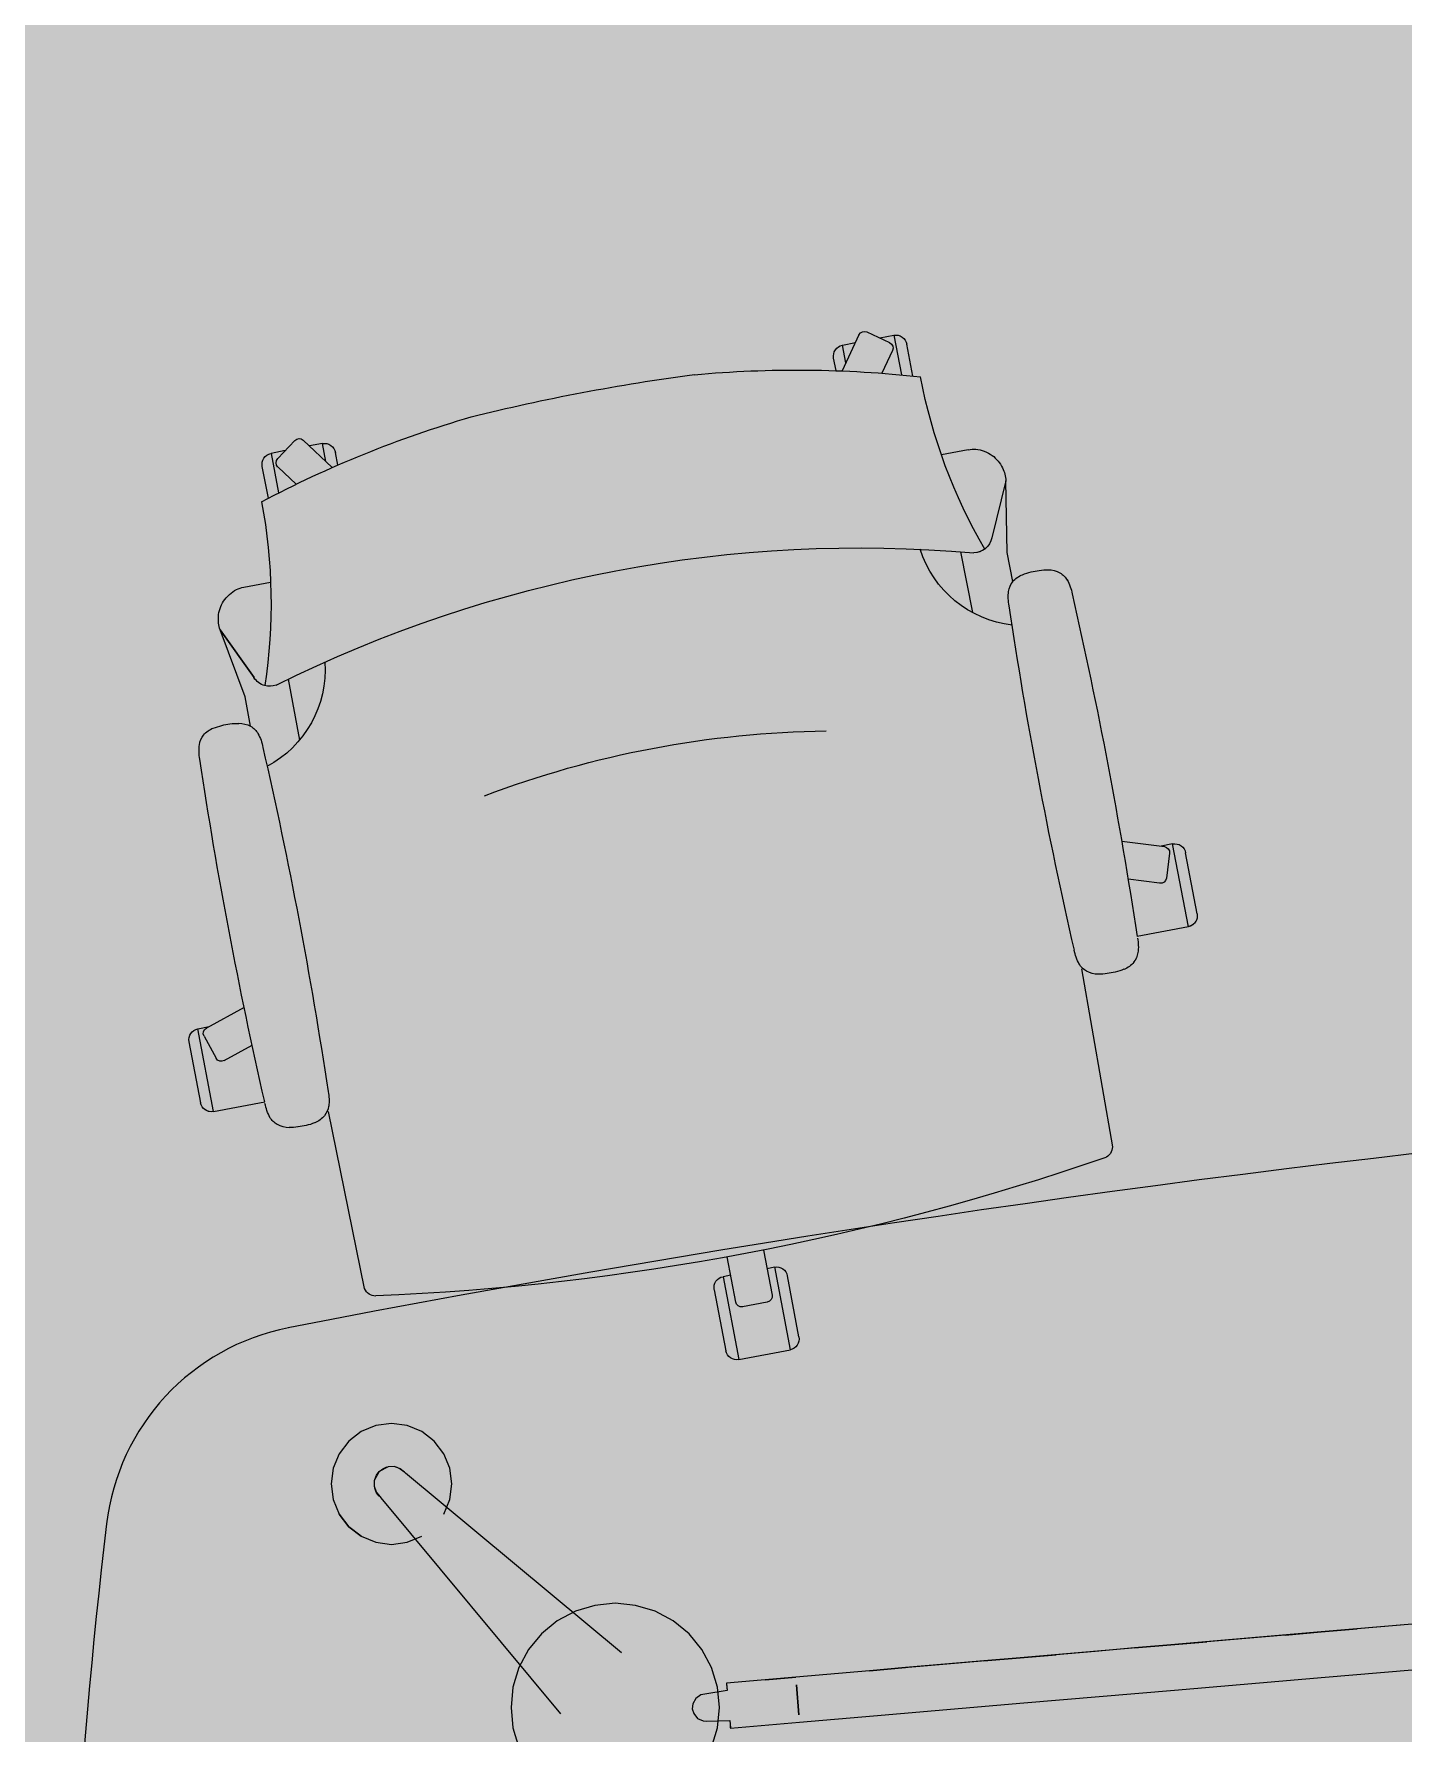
# Model space of a CAD drawing. Header units: millimetres. Extents: x 11706 to 69606, y 10911 to 38811.
# Drawn here: x 20699 to 21605, y 19914 to 21039 of the extents above; entities that cross this region are included whole.
import ezdxf

# ---------------------------------------------------------------- set-up
doc = ezdxf.new("R2010")
doc.units = ezdxf.units.MM
for name, color, linetype in [('floor', 172, 'Continuous'), ('Furniture', 34, 'Continuous'), ('wall', 5, 'Continuous')]:
    doc.layers.add(name, color=color, linetype=linetype)

msp = doc.modelspace()

# ---------------------------------------------------------------- hatches: boundary and pattern name
at = {"layer": 'floor', "true_color": 0xfef4cd}
h = msp.add_hatch(color=254, dxfattribs=at)
h.paths.add_polyline_path([(16506.5, 11710.5), (12406.5, 11710.5), (12406.6, 15810.5), (16506.5, 15810.5), (16506.5, 14810.5), (16606.5, 14810.5), (16606.5, 16010.5), (16506.5, 16010.5), (16506.5, 16910.5), (16606.5, 16910.5), (16606.5, 18185.5), (12406.5, 18185.5), (12406.5, 22335.5), (18706.5, 22335.5), (18706.5, 22085.5), (18956.5, 22085.5), (18956.5, 17085.5), (18706.5, 17085.5), (18706.5, 16485.5), (19306.5, 16485.5), (19306.5, 17085.5), (19056.5, 17085.5), (19056.5, 22085.5), (19306.5, 22085.5), (19306.5, 22335.5), (26106.5, 22335.5), (26106.5, 22085.5), (26706.5, 22085.5), (26706.5, 22685.5), (26106.5, 22685.5), (26106.5, 22435.5), (19306.5, 22435.5), (19306.5, 22956.8), (19206.5, 22956.8), (19206.5, 22685.5), (18706.5, 22685.5), (18706.5, 22435.5), (12406.5, 22435.5), (12406.5, 27460.5), (12606.5, 27460.5), (12606.5, 28260.5), (13406.5, 28260.5), (13406.5, 27460.5), (19206.5, 27460.5), (19206.5, 23766.8), (19306.5, 23766.8), (19306.5, 27460.5), (26356.5, 27460.5), (26356.5, 23766.8), (26456.5, 23766.8), (26456.5, 27460.5), (31206.5, 27460.5), (31206.5, 22435.5), (28206.5, 22435.5), (28206.5, 22335.5), (31206.5, 22335.5), (31206.5, 16835.5), (28206.5, 16835.5), (28206.5, 16735.5), (31206.5, 16735.5), (31206.5, 11710.5), (26806.5, 11710.5), (26806.5, 13826.7), (26706.5, 13826.7), (26706.5, 11710.5), (16606.5, 11710.5), (16606.5, 13910.5), (16506.5, 13910.5)])
h.paths.add_polyline_path([(26106.5, 17085.5), (26706.5, 17085.5), (26706.5, 16485.5), (26106.5, 16485.5)], flags=16)
at = {"layer": 'wall', "true_color": 0x706e6b}
h = msp.add_hatch(color=8, dxfattribs=at)
h.paths.add_polyline_path([(12406.5, 15910.5), (16506.5, 15910.5), (16506.5, 16010.5), (16606.5, 16010.5), (16606.5, 14810.5), (16506.5, 14810.5), (16506.5, 15810.5), (12406.5, 15810.5)])
h.paths.add_polyline_path([(68906.5, 19785.5), (65406.5, 19785.5), (65406.5, 19885.5), (65306.5, 19885.5), (65306.5, 19585.5), (65406.5, 19585.5), (65406.5, 19685.5), (68906.5, 19685.5)])
h.paths.add_polyline_path([(68906.5, 22460.5), (64667.3, 22460.5), (64667.3, 22311.1), (65306.5, 22311.1), (65306.5, 20885.5), (65406.5, 20885.5), (65406.5, 22311.1), (68906.5, 22311.1)])
h.paths.add_polyline_path([(16606.5, 13910.5), (16506.5, 13910.5), (16506.5, 11710.5), (16606.5, 11710.5)])
h.paths.add_polyline_path([(65406.5, 18585.5), (65306.5, 18585.5), (65306.5, 17010.5), (65406.5, 17010.5)])
h.paths.add_polyline_path([(63706.5, 16485.5), (63506.5, 16485.5), (63506.5, 11710.5), (63706.5, 11710.5)])
h.paths.add_polyline_path([(63906.5, 17010.5), (63706.5, 17010.5), (63706.5, 16760.5), (63906.5, 16760.5)])
h.paths.add_polyline_path([(66906.5, 17010.5), (64906.5, 17010.5), (64906.5, 16760.5), (66906.5, 16760.5)])
h.paths.add_polyline_path([(63481.5, 27460.5), (63331.5, 27460.5), (63331.5, 22685.5), (63481.5, 22685.5)], flags=16)
h.paths.add_polyline_path([(63856.5, 22460.5), (63706.5, 22460.5), (63706.5, 22310.5), (63856.5, 22310.5)], flags=17)
h.paths.add_polyline_path([(56081.5, 16485.5), (55931.5, 16485.5), (55931.5, 11710.5), (56081.5, 11710.5)])
h.paths.add_polyline_path([(48681.5, 16485.5), (48531.5, 16485.5), (48531.5, 11710.5), (48681.5, 11710.5)])
h.paths.add_polyline_path([(48681.5, 27460.5), (48531.5, 27460.5), (48531.5, 22685.5), (48681.5, 22685.5)], flags=16)
h.paths.add_polyline_path([(19056.5, 22085.5), (18956.5, 22085.5), (18956.5, 17085.5), (19056.5, 17085.5)])
h.paths.add_polyline_path([(26806.5, 13826.7), (26706.5, 13826.7), (26706.5, 11710.5), (26806.5, 11710.5)])
h.paths.add_polyline_path([(18706.5, 22435.5), (12406.5, 22435.5), (12406.5, 22335.5), (18706.5, 22335.5)])
h.paths.add_polyline_path([(26106.5, 22435.5), (19306.5, 22435.5), (19306.5, 22335.5), (26106.5, 22335.5)], flags=17)
h.paths.add_polyline_path([(12406.5, 18085.5), (12406.5, 18185.5), (16606.5, 18185.5), (16606.5, 16910.5), (16506.5, 16910.5), (16506.5, 18085.5)])
h.paths.add_polyline_path([(31206.5, 16835.5), (28206.5, 16835.5), (28206.5, 16735.5), (31206.5, 16735.5)])
h.paths.add_polyline_path([(19306.5, 22956.8), (19206.5, 22956.8), (19206.5, 22685.5), (19306.5, 22685.5)], flags=17)
h.paths.add_polyline_path([(28206.5, 22435.5), (31206.5, 22435.5), (31206.5, 22335.5), (28206.5, 22335.5)], flags=17)
h.paths.add_polyline_path([(69506.5, 20085.5), (68906.5, 20085.5), (68906.5, 19485.5), (69506.5, 19485.5)])
h.paths.add_polyline_path([(66906.5, 15610.5), (66906.5, 17010.5), (68906.5, 17010.5), (68906.5, 17885.5), (69606.5, 17885.5), (69606.5, 16310.5), (67606.5, 16310.5), (67606.5, 15610.5)])
h.paths.add_polyline_path([(48606.5, 20751.9), (48506.5, 20751.9), (48506.5, 18419.2), (48606.5, 18419.2)])
h.paths.add_polyline_path([(43506.5, 11710.5), (44106.5, 11710.5), (44106.5, 11010.5), (43506.5, 11010.5)])
h.paths.add_polyline_path([(63106.5, 22685.5), (63706.5, 22685.5), (63706.5, 22085.5), (63106.5, 22085.5)], flags=17)
h.paths.add_polyline_path([(69606.5, 23085.5), (68906.5, 23085.5), (68906.5, 21685.5), (69606.5, 21685.5)])
h.paths.add_polyline_path([(65706.5, 11710.5), (66906.5, 11710.5), (66906.5, 14610.5), (67606.5, 14610.5), (67606.5, 10910.5), (65706.5, 10910.5)])
h.paths.add_polyline_path([(62706.5, 11710.5), (64106.5, 11710.5), (64106.5, 10910.5), (62706.5, 10910.5)])
h.paths.add_polyline_path([(55306.5, 11710.5), (56706.5, 11710.5), (56706.5, 10910.5), (55306.5, 10910.5)])
h.paths.add_polyline_path([(47906.5, 11710.5), (49306.5, 11710.5), (49306.5, 10910.5), (47906.5, 10910.5)])
h.paths.add_polyline_path([(60506.5, 11710.5), (61106.5, 11710.5), (61106.5, 11010.5), (60506.5, 11010.5)])
h.paths.add_polyline_path([(58306.5, 11710.5), (58906.5, 11710.5), (58906.5, 11010.5), (58306.5, 11010.5)])
h.paths.add_polyline_path([(53106.5, 11710.5), (53706.5, 11710.5), (53706.5, 11010.5), (53106.5, 11010.5)])
h.paths.add_polyline_path([(50906.5, 11710.5), (51506.5, 11710.5), (51506.5, 11010.5), (50906.5, 11010.5)])
h.paths.add_polyline_path([(45706.5, 11710.5), (46306.5, 11710.5), (46306.5, 11010.5), (45706.5, 11010.5)])
h.paths.add_polyline_path([(48306.5, 17085.5), (48906.5, 17085.5), (48906.5, 16485.5), (48306.5, 16485.5)])
h.paths.add_polyline_path([(55706.5, 17085.5), (56306.5, 17085.5), (56306.5, 16485.5), (55706.5, 16485.5)])
h.paths.add_polyline_path([(63106.5, 17085.5), (63706.5, 17085.5), (63706.5, 16485.5), (63106.5, 16485.5)])
h.paths.add_polyline_path([(55706.5, 22685.5), (56306.5, 22685.5), (56306.5, 22085.5), (55706.5, 22085.5)], flags=17)
h.paths.add_polyline_path([(48306.5, 22685.5), (48906.5, 22685.5), (48906.5, 22085.5), (48306.5, 22085.5)], flags=17)
h.paths.add_polyline_path([(40506.5, 11710.5), (41906.5, 11710.5), (41906.5, 10910.5), (40506.5, 10910.5)])
h.paths.add_polyline_path([(33506.5, 17085.5), (34106.5, 17085.5), (34106.5, 16485.5), (33506.5, 16485.5)])
h.paths.add_polyline_path([(40906.5, 17085.5), (41506.5, 17085.5), (41506.5, 16485.5), (40906.5, 16485.5)])
h.paths.add_polyline_path([(40906.5, 22685.5), (41506.5, 22685.5), (41506.5, 22085.5), (40906.5, 22085.5)], flags=17)
h.paths.add_polyline_path([(33506.5, 22685.5), (34106.5, 22685.5), (34106.5, 22085.5), (33506.5, 22085.5)], flags=17)
h.paths.add_polyline_path([(26406.5, 20751.9), (26506.5, 20751.9), (26506.5, 18419.2), (26406.5, 18419.2)])
h.paths.add_polyline_path([(33106.5, 11710.5), (34506.5, 11710.5), (34506.5, 10910.5), (33106.5, 10910.5)])
h.paths.add_polyline_path([(38306.5, 11710.5), (38906.5, 11710.5), (38906.5, 11010.5), (38306.5, 11010.5)])
h.paths.add_polyline_path([(36106.5, 11710.5), (36706.5, 11710.5), (36706.5, 11010.5), (36106.5, 11010.5)])
h.paths.add_polyline_path([(30906.5, 11710.5), (31506.5, 11710.5), (31506.5, 11010.5), (30906.5, 11010.5)])
h.paths.add_polyline_path([(11746.5, 20385.5), (12406.5, 20385.5), (12406.5, 20985.5), (11746.5, 20985.5)])
h.paths.add_polyline_path([(12406.5, 20985.5), (11706.5, 20985.5), (11706.5, 23360.5), (12406.5, 23360.5)])
h.paths.add_polyline_path([(11746.5, 18785.5), (12406.5, 18785.5), (12406.5, 18185.5), (11746.5, 18185.5)])
h.paths.add_polyline_path([(11746.5, 15210.5), (12406.5, 15210.5), (12406.5, 15810.5), (11746.5, 15810.5)])
h.paths.add_polyline_path([(11746.5, 13610.5), (12406.5, 13610.5), (12406.5, 13010.5), (11746.5, 13010.5)])
h.paths.add_polyline_path([(12406.5, 18185.5), (11706.5, 18185.5), (11706.5, 15810.5), (12406.5, 15810.5)])
h.paths.add_polyline_path([(25706.5, 11710.5), (27106.5, 11710.5), (27106.5, 10910.5), (25706.5, 10910.5)])
h.paths.add_polyline_path([(18306.5, 11710.5), (19706.5, 11710.5), (19706.5, 10910.5), (18306.5, 10910.5)])
h.paths.add_polyline_path([(28706.5, 11710.5), (29306.5, 11710.5), (29306.5, 11010.5), (28706.5, 11010.5)])
h.paths.add_polyline_path([(23506.5, 11710.5), (24106.5, 11710.5), (24106.5, 11010.5), (23506.5, 11010.5)])
h.paths.add_polyline_path([(21306.5, 11710.5), (21906.5, 11710.5), (21906.5, 11010.5), (21306.5, 11010.5)])
h.paths.add_polyline_path([(16306.5, 11710.5), (16906.5, 11710.5), (16906.5, 11010.5), (16306.5, 11010.5)])
h.paths.add_polyline_path([(14306.5, 11710.5), (14906.5, 11710.5), (14906.5, 11010.5), (14306.5, 11010.5)])
h.paths.add_polyline_path([(11706.5, 13010.5), (12406.5, 13010.5), (12406.5, 11710.5), (12906.5, 11710.5), (12906.5, 10910.5), (11706.5, 10910.5)])
h.paths.add_polyline_path([(18706.5, 17085.5), (19306.5, 17085.5), (19306.5, 16485.5), (18706.5, 16485.5)])
h.paths.add_polyline_path([(26106.5, 17085.5), (26706.5, 17085.5), (26706.5, 16485.5), (26106.5, 16485.5)])
h.paths.add_polyline_path([(26106.5, 22685.5), (26706.5, 22685.5), (26706.5, 22085.5), (26106.5, 22085.5)], flags=17)
h.paths.add_polyline_path([(18706.5, 22685.5), (19306.5, 22685.5), (19306.5, 22085.5), (18706.5, 22085.5)], flags=17)
h.paths.add_polyline_path([(14306.5, 31260.5), (14406.5, 31260.5), (14406.5, 30060.5), (14906.5, 30060.5), (14906.5, 29960.5), (14306.5, 29960.5)], flags=17)
h.paths.add_polyline_path([(26456.5, 27460.5), (26356.5, 27460.5), (26356.5, 23766.8), (26456.5, 23766.8)], flags=17)
h.paths.add_polyline_path([(19306.5, 27460.5), (19206.5, 27460.5), (19206.5, 23766.8), (19306.5, 23766.8)], flags=17)
h.paths.add_polyline_path([(11706.5, 28260.5), (12606.5, 28260.5), (12606.5, 27460.5), (12406.5, 27460.5), (12406.5, 26160.5), (11706.5, 26160.5)])
h.paths.add_polyline_path([(16906.5, 27460.5), (13406.5, 27460.5), (13406.5, 28260.5), (16906.5, 28260.5)])
h.paths.add_polyline_path([(11906.5, 30560.5), (11906.5, 31860.5), (15506.5, 31860.5), (15506.5, 28260.5), (14906.5, 28260.5), (14906.5, 31260.5), (12506.5, 31260.5), (12506.5, 30560.5)])
h.paths.add_polyline_path([(12506.5, 29560.5), (11906.5, 29560.5), (11906.5, 28260.5), (12506.5, 28260.5)], flags=17)
h.paths.add_polyline_path([(33106.5, 27460.5), (34506.5, 27460.5), (34506.5, 28260.5), (33106.5, 28260.5)], flags=16)
h.paths.add_polyline_path([(11746.5, 23960.5), (12406.5, 23960.5), (12406.5, 23360.5), (11746.5, 23360.5)])
h.paths.add_polyline_path([(11746.5, 25560.5), (12406.5, 25560.5), (12406.5, 26160.5), (11746.5, 26160.5)])
h.paths.add_polyline_path([(25706.5, 27460.5), (27106.5, 27460.5), (27106.5, 28260.5), (25706.5, 28260.5)], flags=17)
h.paths.add_polyline_path([(18306.5, 27460.5), (19706.5, 27460.5), (19706.5, 28260.5), (18306.5, 28260.5)], flags=17)
h.paths.add_polyline_path([(23506.5, 27460.5), (24106.5, 27460.5), (24106.5, 28160.5), (23506.5, 28160.5)], flags=17)
h.paths.add_polyline_path([(21306.5, 27460.5), (21906.5, 27460.5), (21906.5, 28160.5), (21306.5, 28160.5)], flags=17)
h.paths.add_polyline_path([(30906.5, 27460.5), (31506.5, 27460.5), (31506.5, 28160.5), (30906.5, 28160.5)], flags=17)
h.paths.add_polyline_path([(28706.5, 27460.5), (29306.5, 27460.5), (29306.5, 28160.5), (28706.5, 28160.5)], flags=17)
h.paths.add_polyline_path([(47906.5, 27660.5), (46306.5, 27660.5), (46306.5, 27460.5), (47906.5, 27460.5)], flags=17)
h.paths.add_polyline_path([(45706.5, 27660.5), (44106.5, 27660.5), (44106.5, 27460.5), (45706.5, 27460.5)], flags=17)
h.paths.add_polyline_path([(43006.5, 27460.5), (43006.5, 28260.5), (43406.5, 28260.5), (43406.5, 29360.5), (44106.5, 29360.5), (44106.5, 28260.5), (44106.5, 27460.5)], flags=16)
h.paths.add_polyline_path([(46306.5, 27460.5), (45706.5, 27460.5), (45706.5, 28160.5), (46306.5, 28160.5)], flags=16)
h.paths.add_polyline_path([(55306.5, 27460.5), (56706.5, 27460.5), (56706.5, 28260.5), (55306.5, 28260.5)], flags=16)
h.paths.add_polyline_path([(47906.5, 27460.5), (49306.5, 27460.5), (49306.5, 28260.5), (47906.5, 28260.5)], flags=16)
h.paths.add_polyline_path([(53106.5, 27460.5), (53706.5, 27460.5), (53706.5, 28160.5), (53106.5, 28160.5)], flags=16)
h.paths.add_polyline_path([(50906.5, 27460.5), (51506.5, 27460.5), (51506.5, 28160.5), (50906.5, 28160.5)], flags=16)
h.paths.add_polyline_path([(38306.5, 27460.5), (38306.5, 28260.5), (38406.5, 28260.5), (38406.5, 29160.5), (39106.5, 29160.5), (39106.5, 28260.5), (39406.5, 28260.5), (39406.5, 27460.5)], flags=16)
h.paths.add_polyline_path([(40969.2, 28260.5), (41451.7, 28260.5), (41451.7, 27460.5), (40969.2, 27460.5)], flags=17)
h.paths.add_polyline_path([(67906.5, 27460.5), (67906.5, 28260.5), (69606.5, 28260.5), (69606.5, 26885.5), (68906.5, 26885.5), (68906.5, 27460.5)])
h.paths.add_polyline_path([(65706.5, 27460.5), (66306.5, 27460.5), (66306.5, 28160.5), (65706.5, 28160.5)])
h.paths.add_polyline_path([(62706.5, 27460.5), (64106.5, 27460.5), (64106.5, 28260.5), (62706.5, 28260.5)], flags=16)
h.paths.add_polyline_path([(60506.5, 27460.5), (61106.5, 27460.5), (61106.5, 28160.5), (60506.5, 28160.5)], flags=16)
h.paths.add_polyline_path([(58306.5, 27460.5), (58906.5, 27460.5), (58906.5, 28160.5), (58306.5, 28160.5)], flags=16)
h.paths.add_polyline_path([(69506.5, 25285.5), (68906.5, 25285.5), (68906.5, 24685.5), (69506.5, 24685.5)])
h.paths.add_polyline_path([(48906.5, 31560.5), (48606.5, 31560.5), (48606.5, 31260.5), (48906.5, 31260.5)])
h.paths.add_polyline_path([(48906.5, 38810.5), (48606.5, 38810.5), (48606.5, 38510.5), (48906.5, 38510.5)])
h.paths.add_polyline_path([(45106.5, 33360.5), (45106.5, 38810.5), (44256.5, 38810.5), (44256.5, 38110.5), (44406.5, 38110.5), (44406.5, 33360.5)])
h.paths.add_polyline_path([(41106.5, 32860.5), (41506.5, 32860.5), (41506.5, 33760.5), (41106.5, 33760.5), (41106.5, 38110.5), (40756.5, 38110.5), (40756.5, 38810.5), (41756.5, 38810.5), (41756.5, 38110.5), (41606.5, 38110.5), (41606.5, 31960.5), (41706.5, 31960.5), (41706.5, 31260.5), (41106.5, 31260.5)])
h.paths.add_polyline_path([(43656.5, 38760.5), (43306.5, 38760.5), (43306.5, 38110.5), (43656.5, 38110.5)])
h.paths.add_polyline_path([(42706.5, 38760.5), (42356.5, 38760.5), (42356.5, 38110.5), (42706.5, 38110.5)])
h.paths.add_polyline_path([(33906.5, 37485.5), (33906.5, 38810.5), (39156.5, 38810.5), (39156.5, 38110.5), (34606.5, 38110.5), (34606.5, 37485.5)])
h.paths.add_polyline_path([(39106.5, 31260.5), (38406.5, 31260.5), (38406.5, 30360.5), (39106.5, 30360.5)])
h.paths.add_polyline_path([(33906.5, 32585.5), (34606.5, 32585.5), (34606.5, 31960.5), (39406.5, 31960.5), (39406.5, 31260.5), (33906.5, 31260.5)])
h.paths.add_polyline_path([(38556.5, 34460.5), (39156.5, 34460.5), (39156.5, 33860.5), (38556.5, 33860.5)])
h.paths.add_polyline_path([(38556.5, 36210.5), (39156.5, 36210.5), (39156.5, 35610.5), (38556.5, 35610.5)])
h.paths.add_polyline_path([(36506.5, 34460.5), (37106.5, 34460.5), (37106.5, 33860.5), (36506.5, 33860.5)])
h.paths.add_polyline_path([(36506.5, 36210.5), (37106.5, 36210.5), (37106.5, 35610.5), (36506.5, 35610.5)])
h.paths.add_polyline_path([(34606.5, 36285.5), (33906.5, 36285.5), (33906.5, 33785.5), (34606.5, 33785.5)])
h.paths.add_polyline_path([(41206.5, 33760.5), (41106.5, 33760.5), (41106.5, 32860.5), (41206.5, 32860.5)], flags=17)
h.paths.add_polyline_path([(42606.5, 31260.5), (43406.5, 31260.5), (43406.5, 30360.5), (44106.5, 30360.5), (44106.5, 31260.5), (45106.5, 31260.5), (45106.5, 33360.5), (44406.5, 33360.5), (44406.5, 31960.5), (42606.5, 31960.5)])
h.paths.add_polyline_path([(45206.5, 31360.5), (45106.5, 31360.5), (45106.5, 31260.5), (45206.5, 31260.5)])
h.paths.add_polyline_path([(45006.5, 36635.5), (44506.5, 36635.5), (44506.5, 35635.5), (45006.5, 35635.5)], flags=16)
h.paths.add_polyline_path([(45006.5, 34435.5), (44506.5, 34435.5), (44506.5, 33435.5), (45006.5, 33435.5)], flags=16)
edge = h.paths.add_edge_path()
edge.add_line((65406.5, 20885.5), (65306.5, 20885.5))
edge.add_line((65406.5, 19885.5), (65306.5, 19885.5))
edge.add_line((14406.5, 30060.5), (14575.3, 31124.3))

# ---------------------------------------------------------------- linework, layer by layer
at = {"layer": 'Furniture'}
for p, q in [((21245.1, 20839.6), (21233.9, 20815.7)), ((21250.4, 20841.5), (21265.4, 20834.4)), ((21258.8, 20837.5), (21268.2, 20839.3)), ((21268.2, 20839.3), (21273.2, 20813.1)), ((21234.1, 20832.8), (21242.7, 20834.4)), ((21236.4, 20821), (21234.1, 20832.8)), ((21267.3, 20829.1), (21260.2, 20814.2)), ((21280.7, 20812.3), (21276.7, 20833.4)), ((21229.9, 20815.9), (21228.3, 20824.2)), ((20865.4, 20762.9), (20856, 20761.1)), ((20856, 20761.1), (20860.9, 20734.9)), ((20871.7, 20769.7), (20860.4, 20757.6)), ((20877.3, 20769.8), (20896.5, 20751.8)), ((20890, 20767.6), (20881.5, 20766)), ((20892.3, 20755.8), (20890, 20767.6)), ((20900.2, 20753.4), (20898.6, 20761.7)), ((21317.4, 20763.5), (21299.7, 20760.1)), ((20854.2, 20731.4), (20850.2, 20752.5)), ((20860.6, 20752), (20872.6, 20740.7)), ((21342.3, 20743), (21333, 20705.3)), ((21343.2, 20695.6), (21342.3, 20743)), ((21312.4, 20696), (21320.2, 20655.7)), ((21346.9, 20676.2), (21343.2, 20695.6)), ((20837.9, 20672.5), (20855.6, 20675.9)), ((20838.8, 20599.9), (20822.2, 20644.4)), ((20822.2, 20644.4), (20844.7, 20612.7)), ((20844.7, 20612.7), (20822.2, 20644.4)), ((20867.3, 20611.6), (20874.7, 20571.3)), ((20842.4, 20580.5), (20838.8, 20599.9)), ((21419.1, 20504.4), (21447.2, 20500.8)), ((21452.7, 20502.6), (21445.1, 20501.1)), ((21463.1, 20447.8), (21452.7, 20502.6)), ((21450.7, 20496.4), (21448.6, 20480)), ((21468.9, 20456.3), (21461.3, 20496.7)), ((21444.1, 20476.6), (21423.3, 20479.2)), ((21463.1, 20447.8), (21429.2, 20441.4)), ((21392.3, 20420), (21412.9, 20302.1)), ((20838.1, 20394.3), (20813.2, 20380.6)), ((20807.5, 20380.2), (20815.1, 20381.7)), ((20817.9, 20325.5), (20807.5, 20380.2)), ((20809.4, 20331.2), (20801.7, 20371.7)), ((20811.7, 20375.3), (20819.6, 20360.8)), ((20825, 20359.2), (20843.4, 20369.3)), ((20817.9, 20325.5), (20851.8, 20331.9)), ((20917.9, 20208.3), (20893.9, 20325.5)), ((21181.9, 20233.8), (21187.6, 20204)), ((21163.5, 20199.4), (21157.9, 20229.2)), ((21184.2, 20221.6), (21189.3, 20222.6)), ((21189.2, 20222.6), (21199.6, 20167.8)), ((21160.2, 20217.1), (21155.2, 20216.1)), ((21155.2, 20216.1), (21165.6, 20161.4)), ((21205.4, 20176.3), (21197.7, 20216.7)), ((21157.1, 20167.1), (21149.4, 20207.5)), ((21184.4, 20199.3), (21168.1, 20196.2)), ((21165.6, 20161.4), (21199.7, 20167.8)), ((20935.7, 20119), (20925.4, 20117.7)), ((20946.1, 20117.7), (20935.7, 20119)), ((20915.7, 20113.7), (20907.4, 20107.3)), ((20925.4, 20117.7), (20915.7, 20113.7)), ((20955.7, 20113.7), (20946.1, 20117.7)), ((20964, 20107.3), (20955.7, 20113.7)), ((20901.1, 20099), (20897.1, 20089.4)), ((20907.4, 20107.3), (20901.1, 20099)), ((20970.4, 20099), (20964, 20107.3)), ((20974.3, 20089.4), (20970.4, 20099)), ((20897.1, 20089.4), (20895.7, 20079)), ((20927.5, 20087.3), (20924.3, 20081.2)), ((20925.7, 20084.8), (20927.5, 20087.2)), ((20933.5, 20090.4), (20927.5, 20087.3)), ((20927.5, 20087.2), (20929.9, 20089)), ((20929.9, 20089), (20932.7, 20090.2)), ((20937.4, 20090.5), (20933.5, 20090.4)), ((20941, 20089.3), (20937.4, 20090.5)), ((20938.7, 20090.2), (20941.5, 20089)), ((20941.4, 20089), (20941, 20089.3)), ((20944.3, 20086.7), (20941.4, 20089)), ((20941.5, 20089), (20943.9, 20087.2)), ((20945, 20086.1), (20944.3, 20086.7)), ((21087.9, 19967.2), (20945, 20086.1)), ((20975.7, 20079), (20974.3, 20089.4)), ((20895.7, 20079), (20897.1, 20068.7)), ((20924.3, 20081.2), (20924.2, 20077.4)), ((20924.2, 20077.4), (20925.5, 20073.7)), ((20924.6, 20082), (20925.7, 20084.8)), ((20925.7, 20073.2), (20924.6, 20076)), ((20925.5, 20073.7), (20925.7, 20073.4)), ((20974.3, 20068.7), (20975.7, 20079)), ((20897.1, 20068.7), (20901.1, 20059)), ((20925.7, 20073.4), (20928.1, 20070.4)), ((20927.5, 20070.9), (20925.7, 20073.2)), ((20928.1, 20070.4), (20928.7, 20069.7)), ((20928.7, 20069.7), (21047.5, 19926.8)), ((20970.4, 20059), (20974.3, 20068.7)), ((20901.1, 20059), (20907.4, 20050.7)), ((20907.4, 20050.7), (20901.1, 20059)), ((20901.1, 20059), (20907.4, 20050.7)), ((20907.4, 20050.7), (20915.7, 20044.4)), ((20915.7, 20044.4), (20907.4, 20050.7)), ((20915.7, 20044.4), (20925.4, 20040.4)), ((20925.4, 20040.4), (20935.7, 20039)), ((20935.7, 20039), (20946.1, 20040.4)), ((20946.1, 20040.4), (20955.7, 20044.4)), ((21070.3, 19998.6), (21057.4, 19994.7)), ((21083.8, 20000), (21070.3, 19998.6)), ((21097.2, 19998.6), (21083.8, 20000)), ((21110.2, 19994.7), (21097.2, 19998.6)), ((21045.4, 19988.3), (21035, 19979.7)), ((21057.4, 19994.7), (21045.4, 19988.3)), ((21122.1, 19988.3), (21110.2, 19994.7)), ((21132.6, 19979.7), (21122.1, 19988.3)), ((21132.6, 19979.7), (21122.1, 19988.3)), ((21650.6, 19989.5), (21551, 19981)), ((21600.8, 19985.2), (21574.9, 19983)), ((21626.7, 19987.5), (21600.8, 19985.2)), ((21035, 19979.7), (21026.4, 19969.3)), ((21035, 19979.7), (21026.4, 19969.3)), ((21141.2, 19969.3), (21132.6, 19979.7)), ((21451.4, 19972.4), (21351.7, 19963.9)), ((21451.4, 19972.4), (21427.4, 19970.4)), ((21451.4, 19972.4), (21427.4, 19970.4)), ((21427.4, 19970.4), (21451.4, 19972.4)), ((21551, 19981), (21451.4, 19972.4)), ((21475.3, 19974.5), (21451.4, 19972.4)), ((21475.3, 19974.5), (21451.4, 19972.4)), ((21451.4, 19972.4), (21475.3, 19974.5)), ((21475.3, 19974.5), (21469.3, 19973.9)), ((21501.2, 19976.7), (21475.3, 19974.5)), ((21527.1, 19978.9), (21501.2, 19976.7)), ((21551, 19981), (21527.1, 19978.9)), ((21551, 19981), (21527.1, 19978.9)), ((21527.1, 19978.9), (21551, 19981)), ((21574.9, 19983), (21551, 19981)), ((21574.9, 19983), (21551, 19981)), ((21551, 19981), (21574.9, 19983)), ((21026.4, 19969.3), (21020, 19957.4)), ((21147.5, 19957.4), (21141.2, 19969.3)), ((21351.7, 19963.9), (21252.1, 19955.3)), ((21327.8, 19961.8), (21301.9, 19959.6)), ((21351.7, 19963.9), (21327.8, 19961.8)), ((21351.7, 19963.9), (21327.8, 19961.8)), ((21327.8, 19961.8), (21351.7, 19963.9)), ((21375.6, 19965.9), (21351.7, 19963.9)), ((21375.6, 19965.9), (21351.7, 19963.9)), ((21351.7, 19963.9), (21375.6, 19965.9)), ((21375.6, 19965.9), (21369.7, 19965.4)), ((21401.5, 19968.1), (21375.6, 19965.9)), ((21427.4, 19970.4), (21401.5, 19968.1)), ((21020, 19957.4), (21016.1, 19944.4)), ((21151.5, 19944.4), (21147.5, 19957.4)), ((21203.3, 19951.1), (21157.4, 19947.2)), ((21203.3, 19951.1), (21183.3, 19949.4)), ((21203.3, 19951.1), (21183.3, 19949.4)), ((21183.3, 19949.4), (21203.3, 19951.1)), ((21252.1, 19955.3), (21203.3, 19951.1)), ((21276, 19957.4), (21252.1, 19955.3)), ((21276, 19957.4), (21252.1, 19955.3)), ((21252.1, 19955.3), (21276, 19957.4)), ((21276, 19957.4), (21270, 19956.8)), ((21301.9, 19959.6), (21276, 19957.4)), ((21453.9, 19942.5), (21553.6, 19951.1)), ((21553.6, 19951.1), (21653.2, 19959.6)), ((21016.1, 19944.4), (21014.8, 19931)), ((21140.4, 19939.3), (21137.1, 19937)), ((21143, 19939.9), (21140.4, 19939.3)), ((21157.9, 19942.2), (21143, 19939.9)), ((21157.9, 19942.2), (21143, 19939.9)), ((21152.8, 19931), (21151.5, 19944.4)), ((21157.4, 19947.2), (21157.7, 19944.2)), ((21157.4, 19947.2), (21157.5, 19946.5)), ((21157.5, 19946.5), (21157.7, 19944.2)), ((21157.5, 19946.5), (21157.7, 19944.7)), ((21157.7, 19944.7), (21157.9, 19942.2)), ((21157.7, 19944.2), (21157.9, 19942.2)), ((21157.7, 19944.2), (21157.9, 19942.2)), ((21203.7, 19946.1), (21205.4, 19926.2)), ((21205.4, 19926.2), (21203.7, 19946.1)), ((21354.3, 19934), (21453.9, 19942.5)), ((21014.8, 19931), (21016.1, 19917.5)), ((21135.1, 19933.5), (21134.8, 19930.2)), ((21135.1, 19933.5), (21134.8, 19930.2)), ((21134.8, 19930.2), (21135.7, 19927)), ((21137.1, 19937), (21135.1, 19933.5)), ((21137.1, 19937), (21135.1, 19933.5)), ((21151.5, 19917.5), (21152.8, 19931)), ((21254.7, 19925.4), (21354.3, 19934)), ((21016.1, 19917.5), (21020, 19904.5)), ((21135.7, 19927), (21138.3, 19923.8)), ((21135.7, 19927), (21138.3, 19923.8)), ((21138.3, 19923.8), (21141.9, 19922.2)), ((21138.3, 19923.8), (21141.9, 19922.2)), ((21141.9, 19922.2), (21144.5, 19922)), ((21144.5, 19922), (21159.6, 19922.3)), ((21147.5, 19904.5), (21151.5, 19917.5)), ((21159.6, 19922.3), (21159.8, 19920.3)), ((21159.6, 19922.3), (21159.8, 19919.8)), ((21159.8, 19920.3), (21160, 19917.3)), ((21159.8, 19920.3), (21159.9, 19918)), ((21159.8, 19919.8), (21159.9, 19918)), ((21159.9, 19918), (21160, 19917.3)), ((21160, 19917.3), (21205.8, 19921.2)), ((21205.8, 19921.2), (21254.7, 19925.4))]:
    msp.add_line(p, q, dxfattribs=at)
for centre, radius, start, end in [((22718.2, 10687.1), 9673.9, 90.0047, 101.03), ((20896.1, 20035), 150, 101.023, 173.271), ((24918.2, 19561), 4200, 173.278, 186.722)]:
    msp.add_arc(centre, radius, start, end, dxfattribs=at)
at = {"layer": 'Furniture', "extrusion": (0, 0, -1)}
for centre, major_axis, start_param, end_param in [((21248.7, 20837.9), (-2.81, 2.81), 5.938742, 7.509538), ((21269.6, 20832.1), (-5.16, 5.16), 0.598034, 2.176213), ((21235.5, 20825.6), (5.16, 5.16), 3.732241, 5.310423), ((21263.7, 20830.8), (-2.81, 2.81), 1.226353, 2.797149), ((21203.8, 20079.2), (521.2, 521.2), -0.877338, -0.673892), ((21311, 19487.2), (945.8, 945.8), -1.029019, -0.916505), ((21640, 20878.9), (254.9, 254.9), 3.400515, 3.739598), ((21194.1, 20077.4), (521.2, 521.2), -1.271637, -1.068186), ((20874.6, 20766.9), (2.81, 2.81), 4.682105, 6.252901), ((20857.3, 20753.9), (5.16, 5.16), 3.732241, 5.310423), ((20891.4, 20760.4), (5.16, 5.16), -0.972762, 0.605417), ((21322.8, 20731), (-23.3, 23.3), 0.62268, 0.774173), ((21318.5, 20737.8), (-18.7, 18.7), 0.934464, 1.37605), ((21318.8, 20740.7), (16.9, 16.9), -0.139786, 0.316338), ((20863.3, 20754.9), (2.81, 2.81), 3.111309, 4.682105), ((21322.5, 20742.3), (-14, 14), 1.877396, 2.32249), ((21322.5, 20742.3), (-14, 14), 1.877396, 2.32249), ((20495.5, 20661.9), (254.9, 254.9), 0.598069, 0.937152), ((21245.7, 19831.5), (613.1, 613.1), -1.247267, -0.698257), ((21320.9, 20707.6), (-8.73, 8.73), 2.548004, 3.903175), ((21354.8, 20719.5), (51.3, 51.3), 2.470488, 3.621529), ((21320.9, 20707.6), (-8.73, 8.73), 3.277446, 3.903175), ((21365.7, 20652.2), (-22, 22), 0.377671, 0.569406), ((21380.1, 20586.2), (-69.8, 69.8), 0.570432, 0.625637), ((21369.3, 20652.9), (22, 22), -0.944133, -0.752397), ((21370, 20667), (12.1, 12.1), -0.768733, -0.297285), ((21371.6, 20670.6), (9.26, 9.26), -0.268539, 0.26801), ((20846.3, 20648.2), (18.7, 18.7), 4.532415, 4.973989), ((20844.8, 20640.3), (23.3, 23.3), -1.148892, -0.997408), ((21375.3, 20665.9), (-22.2, 22.2), 5.312636, 5.624995), ((21357.1, 20667.9), (9.26, 9.26), 4.069651, 4.606204), ((21359.8, 20665), (-12.1, 12.1), 6.205746, 6.677182), ((21355.4, 20662.2), (22.2, 22.2), 0.283456, 0.595818), ((20844.9, 20650.8), (-16.9, 16.9), 5.592127, 6.048239), ((24311.2, 21104.6), (2121.2, 2121.2), 3.700968, 3.778287), ((18466.2, 19996.4), (2118.6, 2118.6), 0.559306, 0.636327), ((20840.9, 20651), (-14, 14), 5.156772, 5.60186), ((20840.9, 20651), (-14, 14), 5.156772, 5.60186), ((20840.9, 20651), (-14, 14), 5.156772, 5.60186), ((20819.2, 20617.9), (-51.3, 51.3), 2.286937, 3.437964), ((20855.1, 20619.3), (-8.73, 8.73), 4.201813, 4.931256), ((20855.1, 20619.3), (-8.73, 8.73), 3.576079, 4.201813), ((20830.1, 20550.6), (22, 22), -1.193125, -1.001391), ((20844.5, 20484.6), (69.8, 69.8), -1.000364, -0.94516), ((20833.7, 20551.3), (22, 22), -0.944133, -0.752397), ((20834.4, 20565.4), (-12.1, 12.1), 0.802063, 1.273512), ((20836, 20569.1), (9.26, 9.26), -0.268539, 0.26801), ((20821.5, 20566.4), (9.26, 9.26), 4.069651, 4.606204), ((20824.3, 20563.5), (12.1, 12.1), 4.63495, 5.106386), ((20819.8, 20560.6), (22.2, 22.2), 0.283456, 0.595818), ((21231.4, 19917.4), (466.7, 466.7), -1.147913, -0.797618), ((20839.7, 20564.4), (-22.2, 22.2), 5.312636, 5.624995), ((23772, 21002.3), (-2118.6, 2118.6), 5.272127, 5.349153), ((17927, 19894.2), (2121.2, 2121.2), 0.559375, 0.636693), ((21454.1, 20495.4), (5.16, 5.16), -0.972762, 0.605417), ((21446.7, 20496.9), (-2.81, 2.81), 0.912194, 2.48299), ((21444.6, 20480.5), (2.81, 2.81), 0.912194, 2.48299), ((21461.7, 20455), (5.16, 5.16), 0.590652, 2.168831), ((21461.7, 20455), (-5.16, 5.16), 2.863297, 3.739627), ((21398.6, 20434.5), (22.2, 22.2), 0.600251, 0.912613), ((21418.4, 20438.2), (22.2, 22.2), 3.425065, 3.737423), ((21402.2, 20429.7), (9.26, 9.26), 2.873059, 3.409611), ((21414, 20435.4), (-12.1, 12.1), 3.064167, 3.535598), ((21416.7, 20432.5), (-9.26, 9.26), 2.498855, 3.035422), ((21403.8, 20433.4), (12.1, 12.1), 2.372877, 2.844313), ((21404.5, 20447.5), (22, 22), 2.197466, 2.389203), ((21393.7, 20514.2), (69.8, 69.8), 2.141237, 2.196442), ((21408.1, 20448.2), (-22, 22), 3.519279, 3.711007), ((20808.9, 20373.1), (5.16, 5.16), 3.732241, 5.310423), ((20815.1, 20377.2), (2.81, 2.81), 3.425468, 4.996264), ((20823.1, 20362.7), (-2.81, 2.81), 3.425468, 4.996264), ((20863, 20332.9), (-22.2, 22.2), 2.17103, 2.483391), ((20816.5, 20332.6), (-5.16, 5.16), 3.739627, 5.31781), ((20816.5, 20332.6), (-5.16, 5.16), 3.739627, 4.615962), ((20882.8, 20336.7), (22.2, 22.2), 3.425047, 3.737406), ((20866.6, 20328.2), (9.26, 9.26), 2.873041, 3.409594), ((20878.4, 20333.8), (12.1, 12.1), 1.493353, 1.964784), ((20881.1, 20330.9), (9.26, 9.26), 0.928041, 1.464608), ((20868.2, 20331.9), (-12.1, 12.1), 3.943656, 4.415092), ((20868.9, 20346), (22, 22), 2.197451, 2.389186), ((20858.1, 20412.7), (69.8, 69.8), 2.14122, 2.196424), ((20872.5, 20346.6), (22, 22), 1.948465, 2.140195), ((21405, 20302.2), (-5.57, 5.57), 2.365826, 3.555792), ((20856.2, 21886.2), (1190.9, 1190.9), 2.022471, 2.315191), ((21190.5, 20215.4), (5.16, 5.16), -0.972762, 0.605417), ((21156.5, 20209), (-5.16, 5.16), 5.303037, 6.88122), ((20925.2, 20211.2), (-5.57, 5.57), 3.923461, 5.113423), ((21167.4, 20200.1), (-2.81, 2.81), 3.739627, 5.310423), ((21183.7, 20203.2), (-2.81, 2.81), 2.168831, 3.739627), ((21198.2, 20175), (5.16, 5.16), 0.605417, 2.168831), ((21164.2, 20168.5), (5.16, 5.16), 2.168831, 3.732241)]:
    msp.add_ellipse(centre, major_axis=major_axis, ratio=1, start_param=start_param, end_param=end_param, dxfattribs=at)

doc.saveas('drawing.dxf')
